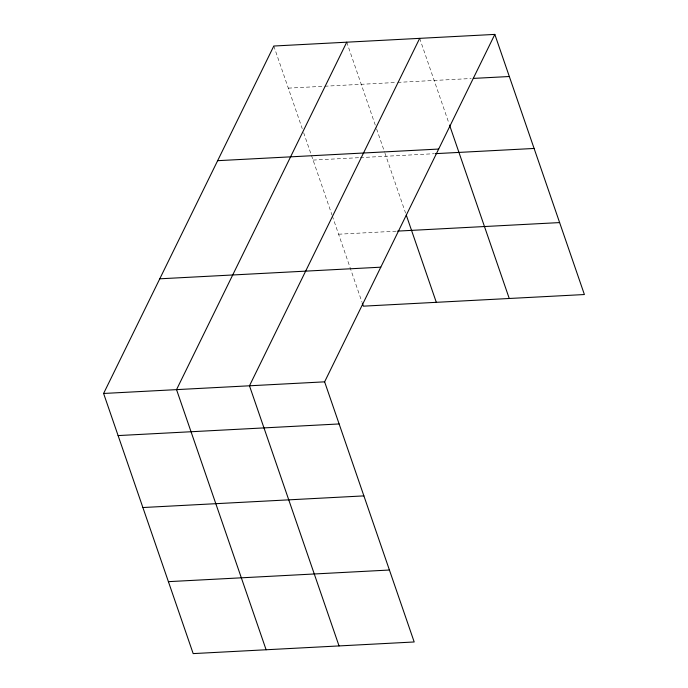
<?xml version="1.0" encoding="UTF-8"?>
<svg xmlns="http://www.w3.org/2000/svg" width="688" height="688" viewBox="0 0 688 688"><rect width="100%" height="100%" fill="white"/><g stroke="black" fill="none" stroke-linecap="round" stroke-linejoin="round"><path stroke-width="0.52" stroke-dasharray="3.44 2.58" d="M288.306 88.141L323.695 86.275M324.77 86.224L396.632 82.44M397.707 82.379L471.22 78.518M313.074 160.089L359.196 157.664M360.271 157.604L434.283 153.708M338.599 234.212L396.52 231.168M419.68 38.356L448.834 123.023M346.743 42.192L376.241 127.873M376.594 128.888L384.618 152.194M384.97 153.209L405.593 213.117M273.807 46.027L302.256 128.673M303.657 132.724L331.96 214.923M332.304 215.937L361.974 302.109"/><path stroke-width="1.03" d="M494.827 34.4L324.624 381.84L414.193 641.973L193.173 653.6L103.604 393.467L273.807 46.027L494.827 34.4L584.396 294.533L363.376 306.16L362.327 303.124M346.743 42.192L176.541 389.632L266.11 649.764M419.68 38.356L249.477 385.796L339.046 645.92M473.335 78.406L509.326 76.514M217.64 160.682L438.66 149.055M435.349 153.656L534.103 148.453M397.595 231.108L559.619 222.585M159.771 278.812L380.791 267.185M103.604 393.467L324.624 381.84M118.104 435.581L339.124 423.946M142.88 507.529L363.9 495.893M168.397 581.652L389.425 570.025M449.531 125.053L509.249 298.489M406.29 215.146L436.312 302.324"/></g></svg>
